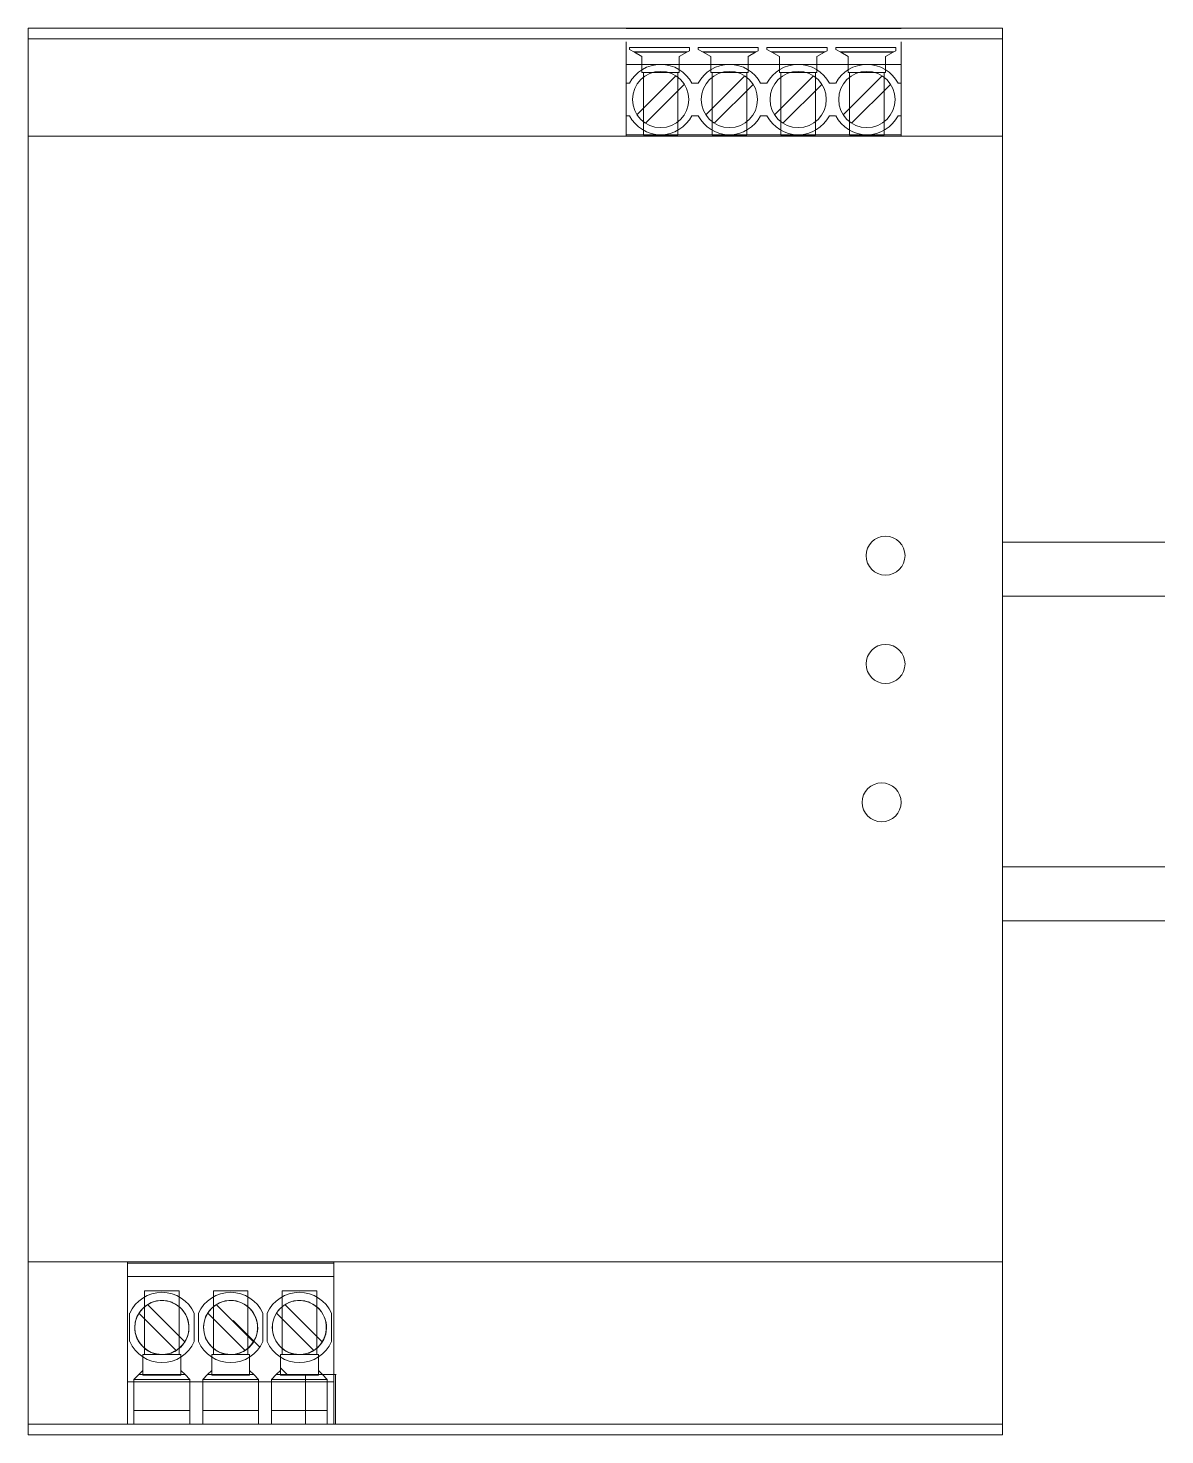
# Model space of a CAD drawing. Header units: millimetres. Extents: x 1359 to 3577, y 1336 to 3557.
# Drawn here: x 1770.2 to 1875.2, y 3146.6 to 3276.6 of the extents above; entities that cross this region are included whole.
import ezdxf

# ---------------------------------------------------------------- set-up
doc = ezdxf.new("R2010")
doc.units = ezdxf.units.MM
doc.layers.add('000-PI-Oprema', color=30, linetype='Continuous', lineweight=5)
doc.layers.add('000-SI-Oprema', color=30, linetype='Continuous', lineweight=0)
doc.layers.add('002-PI-Kabelska kanalica', color=150, linetype='Continuous')

msp = doc.modelspace()

# ---------------------------------------------------------------- linework, layer by layer
at = {"layer": '000-PI-Oprema', "color": 0, "linetype": 'ByBlock', "lineweight": 0}
for p, q in [((1770.19, 3276.56), (1770.19, 3266.56)), ((1770.19, 3276.56), (1770.19, 3276.56)), ((1770.19, 3276.56), (1825.44, 3276.56)), ((1772.69, 3276.56), (1772.69, 3276.56)), ((1772.69, 3276.56), (1772.69, 3276.56)), ((1772.69, 3276.56), (1772.69, 3276.56)), ((1772.69, 3276.56), (1772.69, 3276.56)), ((1772.69, 3276.56), (1772.69, 3276.56)), ((1772.69, 3276.56), (1772.69, 3276.56)), ((1772.69, 3276.56), (1772.69, 3276.56)), ((1772.69, 3276.56), (1772.69, 3276.56)), ((1772.69, 3276.56), (1772.69, 3276.56)), ((1772.69, 3276.56), (1772.69, 3276.56)), ((1772.69, 3276.56), (1772.69, 3276.56)), ((1772.69, 3276.56), (1772.69, 3276.56)), ((1772.69, 3276.56), (1772.69, 3276.56)), ((1772.69, 3276.56), (1772.69, 3276.56)), ((1822.92, 3276.56), (1822.92, 3276.56)), ((1822.92, 3276.56), (1822.92, 3276.56)), ((1825.44, 3276.56), (1825.44, 3276.56)), ((1850.84, 3276.56), (1825.44, 3276.56)), ((1825.44, 3276.53), (1825.44, 3276.53)), ((1825.44, 3276.53), (1850.84, 3276.53)), ((1825.74, 3276.53), (1825.74, 3276.53)), ((1831.29, 3276.53), (1831.29, 3276.53)), ((1832.09, 3276.53), (1832.09, 3276.53)), ((1837.64, 3276.53), (1837.64, 3276.53)), ((1838.44, 3276.53), (1838.44, 3276.53)), ((1843.99, 3276.53), (1843.99, 3276.53)), ((1844.79, 3276.53), (1844.79, 3276.53)), ((1850.34, 3276.53), (1850.34, 3276.53)), ((1850.84, 3276.56), (1860.19, 3276.56)), ((1850.84, 3276.56), (1850.84, 3276.56)), ((1850.84, 3276.53), (1850.84, 3276.53)), ((1857.69, 3276.56), (1857.69, 3276.56)), ((1857.69, 3276.56), (1857.69, 3276.56)), ((1857.69, 3276.56), (1857.69, 3276.56)), ((1857.69, 3276.56), (1857.69, 3276.56)), ((1857.69, 3276.56), (1857.69, 3276.56)), ((1857.69, 3276.56), (1857.69, 3276.56)), ((1857.69, 3276.56), (1857.69, 3276.56)), ((1857.69, 3276.56), (1857.69, 3276.56)), ((1857.69, 3276.56), (1857.69, 3276.56)), ((1857.69, 3276.56), (1857.69, 3276.56)), ((1857.69, 3276.56), (1857.69, 3276.56)), ((1857.69, 3276.56), (1857.69, 3276.56)), ((1860.19, 3276.56), (1860.19, 3276.56)), ((1860.19, 3276.56), (1860.19, 3266.56)), ((1770.19, 3275.56), (1770.19, 3275.56)), ((1860.19, 3275.56), (1770.19, 3275.56)), ((1825.44, 3273.21), (1825.44, 3275.28)), ((1825.74, 3274.59), (1825.74, 3274.77)), ((1831.29, 3274.77), (1825.74, 3274.77)), ((1831.29, 3274.77), (1831.29, 3274.47)), ((1832.09, 3274.59), (1832.09, 3274.77)), ((1837.64, 3274.77), (1832.09, 3274.77)), ((1837.64, 3274.77), (1837.64, 3274.47)), ((1838.44, 3274.59), (1838.44, 3274.77)), ((1843.99, 3274.77), (1838.44, 3274.77)), ((1843.99, 3274.77), (1843.99, 3274.47)), ((1844.79, 3274.59), (1844.79, 3274.77)), ((1850.34, 3274.77), (1844.79, 3274.77)), ((1850.34, 3274.77), (1850.34, 3274.47)), ((1850.84, 3275.28), (1850.84, 3273.21)), ((1860.19, 3275.56), (1860.19, 3275.56)), ((1825.74, 3274.59), (1825.74, 3274.59)), ((1825.74, 3274.59), (1826.2, 3274.33)), ((1831.09, 3274.36), (1826.15, 3274.36)), ((1826.2, 3274.33), (1826.89, 3273.93)), ((1831.04, 3274.33), (1826.2, 3274.33)), ((1826.89, 3273.93), (1826.89, 3273.93)), ((1826.89, 3272.46), (1826.89, 3273.93)), ((1830.34, 3273.93), (1831.04, 3274.33)), ((1830.34, 3273.93), (1830.34, 3272.46)), ((1830.34, 3273.93), (1830.34, 3273.93)), ((1831.04, 3274.33), (1831.29, 3274.47)), ((1831.29, 3274.47), (1831.29, 3274.47)), ((1832.09, 3274.59), (1832.09, 3274.59)), ((1832.09, 3274.59), (1832.55, 3274.33)), ((1837.44, 3274.36), (1832.5, 3274.36)), ((1832.55, 3274.33), (1833.24, 3273.93)), ((1837.39, 3274.33), (1832.55, 3274.33)), ((1833.24, 3272.46), (1833.24, 3273.93)), ((1833.24, 3273.93), (1833.24, 3273.93)), ((1836.69, 3273.93), (1837.39, 3274.33)), ((1836.69, 3273.93), (1836.69, 3273.93)), ((1836.69, 3273.93), (1836.69, 3272.46)), ((1837.39, 3274.33), (1837.64, 3274.47)), ((1837.64, 3274.47), (1837.64, 3274.47)), ((1838.44, 3274.59), (1838.44, 3274.59)), ((1838.44, 3274.59), (1838.9, 3274.33)), ((1843.79, 3274.36), (1838.85, 3274.36)), ((1838.9, 3274.33), (1839.59, 3273.93)), ((1843.74, 3274.33), (1838.9, 3274.33)), ((1839.59, 3272.46), (1839.59, 3273.93)), ((1839.59, 3273.93), (1839.59, 3273.93)), ((1843.04, 3273.93), (1843.74, 3274.33)), ((1843.04, 3273.93), (1843.04, 3273.93)), ((1843.04, 3273.93), (1843.04, 3272.46)), ((1843.74, 3274.33), (1843.99, 3274.47)), ((1843.99, 3274.47), (1843.99, 3274.47)), ((1844.79, 3274.59), (1844.79, 3274.59)), ((1844.79, 3274.59), (1845.25, 3274.33)), ((1850.14, 3274.36), (1845.2, 3274.36)), ((1845.25, 3274.33), (1845.94, 3273.93)), ((1850.09, 3274.33), (1845.25, 3274.33)), ((1845.94, 3272.46), (1845.94, 3273.93)), ((1845.94, 3273.93), (1845.94, 3273.93)), ((1849.39, 3273.93), (1850.09, 3274.33)), ((1849.39, 3273.93), (1849.39, 3273.93)), ((1849.39, 3273.93), (1849.39, 3272.46)), ((1850.09, 3274.33), (1850.34, 3274.47)), ((1850.34, 3274.47), (1850.34, 3274.47)), ((1850.84, 3273.21), (1825.44, 3273.21)), ((1825.44, 3273.21), (1825.44, 3271.46)), ((1826.43, 3268.55), (1830.03, 3272.14)), ((1826.89, 3272.46), (1826.89, 3272.46)), ((1830.34, 3272.46), (1826.89, 3272.46)), ((1827.02, 3272.46), (1827.02, 3266.66)), ((1827.02, 3272.46), (1827.02, 3272.46)), ((1830.03, 3272.14), (1830.03, 3272.14)), ((1830.22, 3266.66), (1830.22, 3272.46)), ((1830.22, 3272.46), (1830.22, 3272.46)), ((1830.34, 3272.46), (1830.34, 3272.46)), ((1832.78, 3268.55), (1836.38, 3272.14)), ((1836.69, 3272.46), (1833.24, 3272.46)), ((1833.24, 3272.46), (1833.24, 3272.46)), ((1833.37, 3272.46), (1833.37, 3272.46)), ((1833.37, 3272.46), (1833.37, 3266.66)), ((1836.38, 3272.14), (1836.38, 3272.14)), ((1836.57, 3272.46), (1836.57, 3272.46)), ((1836.57, 3266.66), (1836.57, 3272.46)), ((1836.69, 3272.46), (1836.69, 3272.46)), ((1839.13, 3268.55), (1842.73, 3272.14)), ((1843.04, 3272.46), (1839.59, 3272.46)), ((1839.59, 3272.46), (1839.59, 3272.46)), ((1839.72, 3272.46), (1839.72, 3272.46)), ((1839.72, 3272.46), (1839.72, 3266.66)), ((1842.73, 3272.14), (1842.73, 3272.14)), ((1842.92, 3272.46), (1842.92, 3272.46)), ((1842.92, 3266.66), (1842.92, 3272.46)), ((1843.04, 3272.46), (1843.04, 3272.46)), ((1845.48, 3268.55), (1849.08, 3272.14)), ((1849.39, 3272.46), (1845.94, 3272.46)), ((1845.94, 3272.46), (1845.94, 3272.46)), ((1846.07, 3272.46), (1846.07, 3272.46)), ((1846.07, 3272.46), (1846.07, 3266.66)), ((1849.08, 3272.14), (1849.08, 3272.14)), ((1849.27, 3272.46), (1849.27, 3272.46)), ((1849.27, 3266.66), (1849.27, 3272.46)), ((1849.39, 3272.46), (1849.39, 3272.46)), ((1850.84, 3271.46), (1850.84, 3273.21)), ((1825.44, 3271.46), (1825.44, 3268.46)), ((1825.44, 3271.46), (1825.44, 3271.46)), ((1825.44, 3271.46), (1825.73, 3271.46)), ((1825.73, 3271.46), (1825.73, 3271.46)), ((1830.8, 3271.36), (1827.21, 3267.77)), ((1830.8, 3271.36), (1830.8, 3271.36)), ((1831.5, 3271.46), (1831.5, 3271.46)), ((1831.5, 3271.46), (1832.08, 3271.46)), ((1832.08, 3271.46), (1832.08, 3271.46)), ((1837.15, 3271.36), (1833.56, 3267.77)), ((1837.15, 3271.36), (1837.15, 3271.36)), ((1837.85, 3271.46), (1837.85, 3271.46)), ((1837.85, 3271.46), (1838.43, 3271.46)), ((1838.43, 3271.46), (1838.43, 3271.46)), ((1843.5, 3271.36), (1839.91, 3267.77)), ((1843.5, 3271.36), (1843.5, 3271.36)), ((1844.2, 3271.46), (1844.78, 3271.46)), ((1844.2, 3271.46), (1844.2, 3271.46)), ((1844.78, 3271.46), (1844.78, 3271.46)), ((1849.85, 3271.36), (1846.26, 3267.77)), ((1849.85, 3271.36), (1849.85, 3271.36)), ((1850.55, 3271.46), (1850.84, 3271.46)), ((1850.55, 3271.46), (1850.55, 3271.46)), ((1850.84, 3271.46), (1850.84, 3268.46)), ((1850.84, 3271.46), (1850.84, 3271.46)), ((1826.02, 3269.96), (1826.02, 3269.96)), ((1831.22, 3269.96), (1831.22, 3269.96)), ((1832.37, 3269.96), (1832.37, 3269.96)), ((1837.57, 3269.96), (1837.57, 3269.96)), ((1838.72, 3269.96), (1838.72, 3269.96)), ((1843.92, 3269.96), (1843.92, 3269.96)), ((1845.07, 3269.96), (1845.07, 3269.96)), ((1850.27, 3269.96), (1850.27, 3269.96)), ((1825.44, 3268.46), (1825.44, 3268.46)), ((1825.44, 3266.71), (1825.44, 3268.46)), ((1825.73, 3268.46), (1825.44, 3268.46)), ((1825.73, 3268.46), (1825.73, 3268.46)), ((1826.43, 3268.55), (1826.43, 3268.55)), ((1831.5, 3268.46), (1831.5, 3268.46)), ((1832.08, 3268.46), (1831.5, 3268.46)), ((1832.08, 3268.46), (1832.08, 3268.46)), ((1832.78, 3268.55), (1832.78, 3268.55)), ((1837.85, 3268.46), (1837.85, 3268.46)), ((1838.43, 3268.46), (1837.85, 3268.46)), ((1838.43, 3268.46), (1838.43, 3268.46)), ((1839.13, 3268.55), (1839.13, 3268.55)), ((1844.2, 3268.46), (1844.2, 3268.46)), ((1844.78, 3268.46), (1844.2, 3268.46)), ((1844.78, 3268.46), (1844.78, 3268.46)), ((1845.48, 3268.55), (1845.48, 3268.55)), ((1850.55, 3268.46), (1850.55, 3268.46)), ((1850.84, 3268.46), (1850.55, 3268.46)), ((1850.84, 3268.46), (1850.84, 3268.46)), ((1850.84, 3268.46), (1850.84, 3266.71)), ((1827.21, 3267.77), (1827.21, 3267.77)), ((1833.56, 3267.77), (1833.56, 3267.77)), ((1839.91, 3267.77), (1839.91, 3267.77)), ((1846.26, 3267.77), (1846.26, 3267.77)), ((1770.19, 3266.56), (1770.19, 3266.56)), ((1770.19, 3266.56), (1860.19, 3266.56)), ((1772.69, 3266.56), (1772.69, 3266.56)), ((1778.69, 3266.56), (1778.69, 3266.56)), ((1779.69, 3266.56), (1779.69, 3266.56)), ((1785.69, 3266.56), (1785.69, 3266.56)), ((1786.69, 3266.56), (1786.69, 3266.56)), ((1792.69, 3266.56), (1792.69, 3266.56)), ((1793.69, 3266.56), (1793.69, 3266.56)), ((1799.69, 3266.56), (1799.69, 3266.56)), ((1800.69, 3266.56), (1800.69, 3266.56)), ((1806.69, 3266.56), (1806.69, 3266.56)), ((1807.69, 3266.56), (1807.69, 3266.56)), ((1813.69, 3266.56), (1813.69, 3266.56)), ((1814.69, 3266.56), (1814.69, 3266.56)), ((1820.69, 3266.56), (1820.69, 3266.56)), ((1825.44, 3266.56), (1825.44, 3266.71)), ((1828.62, 3266.71), (1825.44, 3266.71)), ((1825.44, 3266.56), (1825.44, 3266.56)), ((1827.02, 3266.66), (1827.02, 3266.66)), ((1827.02, 3266.66), (1830.22, 3266.66)), ((1834.97, 3266.71), (1828.62, 3266.71)), ((1830.22, 3266.66), (1830.22, 3266.66)), ((1833.37, 3266.66), (1833.37, 3266.66)), ((1833.37, 3266.66), (1836.57, 3266.66)), ((1841.32, 3266.71), (1834.97, 3266.71)), ((1836.57, 3266.66), (1836.57, 3266.66)), ((1839.72, 3266.66), (1839.72, 3266.66)), ((1839.72, 3266.66), (1842.92, 3266.66)), ((1847.67, 3266.71), (1841.32, 3266.71)), ((1842.92, 3266.66), (1842.92, 3266.66)), ((1846.07, 3266.66), (1846.07, 3266.66)), ((1846.07, 3266.66), (1849.27, 3266.66)), ((1850.84, 3266.71), (1847.67, 3266.71)), ((1849.27, 3266.66), (1849.27, 3266.66)), ((1850.84, 3266.71), (1850.84, 3266.56)), ((1850.84, 3266.56), (1850.84, 3266.56)), ((1860.19, 3266.56), (1860.19, 3266.56)), ((1860.19, 3266.56), (1860.19, 3162.56)), ((1847.59, 3227.81), (1847.59, 3227.81)), ((1851.19, 3227.81), (1851.19, 3227.81)), ((1847.59, 3217.8), (1847.59, 3217.8)), ((1851.19, 3217.8), (1851.19, 3217.8)), ((1847.23, 3205.01), (1847.23, 3205.01)), ((1850.83, 3205.01), (1850.83, 3205.01)), ((1770.19, 3162.56), (1770.19, 3146.56)), ((1770.19, 3162.56), (1770.19, 3162.56)), ((1770.19, 3162.56), (1860.19, 3162.56)), ((1779.37, 3162.56), (1779.37, 3162.56)), ((1779.37, 3162.56), (1779.37, 3162.41)), ((1779.37, 3162.41), (1779.37, 3162.41)), ((1779.37, 3162.41), (1779.37, 3162.41)), ((1779.37, 3161.18), (1779.37, 3162.41)), ((1779.37, 3162.41), (1798.42, 3162.41)), ((1798.42, 3162.56), (1798.42, 3162.56)), ((1798.42, 3162.41), (1798.42, 3162.56)), ((1798.42, 3162.41), (1798.42, 3162.41)), ((1798.42, 3162.41), (1798.42, 3162.41)), ((1798.42, 3162.41), (1798.42, 3161.18)), ((1801.59, 3162.56), (1801.59, 3162.56)), ((1807.59, 3162.56), (1807.59, 3162.56)), ((1810.59, 3162.56), (1810.59, 3162.56)), ((1860.19, 3162.56), (1860.19, 3146.56)), ((1860.19, 3162.56), (1860.19, 3162.56)), ((1779.37, 3151.46), (1779.37, 3161.18)), ((1798.42, 3161.18), (1779.37, 3161.18)), ((1798.42, 3161.18), (1798.42, 3151.46)), ((1780.95, 3159.86), (1780.95, 3159.86)), ((1780.95, 3159.86), (1780.95, 3153.97)), ((1784.15, 3159.86), (1780.95, 3159.86)), ((1784.15, 3159.86), (1784.15, 3159.86)), ((1784.15, 3159.86), (1784.15, 3153.97)), ((1787.3, 3159.86), (1787.3, 3159.86)), ((1790.5, 3159.86), (1787.3, 3159.86)), ((1787.3, 3159.86), (1787.3, 3153.97)), ((1790.5, 3159.86), (1790.5, 3153.97)), ((1790.5, 3159.86), (1790.5, 3159.86)), ((1793.65, 3159.86), (1793.65, 3159.86)), ((1796.85, 3159.86), (1793.65, 3159.86)), ((1793.65, 3159.86), (1793.65, 3153.97)), ((1796.85, 3159.86), (1796.85, 3153.97)), ((1796.85, 3159.86), (1796.85, 3159.86)), ((1779.57, 3157.79), (1779.57, 3155.17)), ((1779.57, 3157.79), (1779.57, 3157.79)), ((1783.88, 3154.36), (1780.43, 3157.81)), ((1780.43, 3157.81), (1780.43, 3157.81)), ((1783.88, 3154.36), (1780.43, 3157.81)), ((1784.66, 3155.14), (1781.21, 3158.59)), ((1781.21, 3158.59), (1784.66, 3155.14)), ((1781.21, 3158.59), (1781.21, 3158.59)), ((1782.54, 3158.98), (1782.55, 3158.97)), ((1783.22, 3158.88), (1783.22, 3158.88)), ((1783.5, 3158.78), (1783.5, 3158.79)), ((1785.52, 3157.79), (1785.52, 3157.79)), ((1785.52, 3155.17), (1785.52, 3157.79)), ((1785.92, 3157.79), (1785.92, 3155.17)), ((1785.92, 3157.79), (1785.92, 3157.79)), ((1786.78, 3157.81), (1786.78, 3157.81)), ((1790.23, 3154.36), (1786.78, 3157.81)), ((1790.23, 3154.36), (1786.78, 3157.81)), ((1787.56, 3158.59), (1787.56, 3158.59)), ((1787.56, 3158.59), (1791.01, 3155.14)), ((1787.56, 3158.59), (1791.01, 3155.14)), ((1788.89, 3158.98), (1788.9, 3158.97)), ((1789.85, 3158.78), (1789.85, 3158.79)), ((1791.87, 3157.79), (1791.87, 3157.79)), ((1791.87, 3155.17), (1791.87, 3157.79)), ((1792.27, 3157.79), (1792.27, 3157.79)), ((1792.27, 3157.79), (1792.27, 3155.17)), ((1793.13, 3157.81), (1793.13, 3157.81)), ((1796.58, 3154.36), (1793.13, 3157.81)), ((1796.58, 3154.36), (1793.13, 3157.81)), ((1793.91, 3158.59), (1793.91, 3158.59)), ((1793.91, 3158.59), (1797.36, 3155.14)), ((1793.91, 3158.59), (1797.36, 3155.14)), ((1795.24, 3158.98), (1795.25, 3158.97)), ((1795.92, 3158.88), (1795.92, 3158.88)), ((1796.2, 3158.78), (1796.2, 3158.79)), ((1798.22, 3157.79), (1798.22, 3157.79)), ((1798.22, 3155.17), (1798.22, 3157.79)), ((1789.13, 3157.12), (1789.13, 3157.12)), ((1789.13, 3157.12), (1791.59, 3154.66)), ((1779.57, 3155.17), (1779.57, 3155.17)), ((1784.66, 3155.14), (1784.66, 3155.14)), ((1784.66, 3155.14), (1784.66, 3155.14)), ((1785.52, 3155.17), (1785.52, 3155.17)), ((1785.92, 3155.17), (1785.92, 3155.17)), ((1791.01, 3155.14), (1791.01, 3155.14)), ((1791.01, 3155.14), (1791.01, 3155.14)), ((1791.87, 3155.17), (1791.87, 3155.17)), ((1792.27, 3155.17), (1792.27, 3155.17)), ((1797.36, 3155.14), (1797.36, 3155.14)), ((1797.36, 3155.14), (1797.36, 3155.14)), ((1798.22, 3155.17), (1798.22, 3155.17)), ((1780.8, 3153.97), (1780.8, 3153.97)), ((1784.3, 3153.97), (1780.8, 3153.97)), ((1780.8, 3152.51), (1780.8, 3153.97)), ((1780.95, 3153.97), (1780.95, 3153.97)), ((1781.55, 3154.18), (1781.55, 3154.18)), ((1781.87, 3154.07), (1781.87, 3154.07)), ((1782.54, 3153.98), (1782.55, 3153.97)), ((1783.88, 3154.36), (1783.88, 3154.36)), ((1783.88, 3154.36), (1783.88, 3154.36)), ((1783.88, 3154.36), (1783.88, 3154.36)), ((1784.15, 3153.97), (1784.15, 3153.97)), ((1784.3, 3153.97), (1784.3, 3153.97)), ((1784.3, 3153.97), (1784.3, 3152.51)), ((1787.15, 3152.51), (1787.15, 3153.97)), ((1787.15, 3153.97), (1790.65, 3153.97)), ((1787.15, 3153.97), (1787.15, 3153.97)), ((1787.3, 3153.97), (1787.3, 3153.97)), ((1787.9, 3154.18), (1787.9, 3154.18)), ((1788.22, 3154.07), (1788.22, 3154.07)), ((1788.89, 3153.98), (1788.9, 3153.97)), ((1790.23, 3154.36), (1790.23, 3154.36)), ((1790.23, 3154.36), (1790.23, 3154.36)), ((1790.23, 3154.36), (1790.23, 3154.36)), ((1790.5, 3153.97), (1790.5, 3153.97)), ((1790.65, 3153.97), (1790.65, 3152.51)), ((1790.65, 3153.97), (1790.65, 3153.97)), ((1793.5, 3152.51), (1793.5, 3153.97)), ((1793.5, 3153.97), (1797, 3153.97)), ((1793.5, 3153.97), (1793.5, 3153.97)), ((1793.65, 3153.97), (1793.65, 3153.97)), ((1794.25, 3154.18), (1794.25, 3154.18)), ((1794.57, 3154.07), (1794.57, 3154.07)), ((1795.24, 3153.98), (1795.25, 3153.97)), ((1796.58, 3154.36), (1796.58, 3154.36)), ((1796.58, 3154.36), (1796.58, 3154.36)), ((1796.58, 3154.36), (1796.58, 3154.36)), ((1796.85, 3153.97), (1796.85, 3153.97)), ((1797, 3153.97), (1797, 3152.51)), ((1797, 3153.97), (1797, 3153.97)), ((1780.8, 3152.51), (1780.41, 3152.12)), ((1780.8, 3152.06), (1780.8, 3152.51)), ((1780.8, 3152.51), (1780.8, 3152.51)), ((1784.3, 3152.51), (1784.69, 3152.12)), ((1784.3, 3152.06), (1784.3, 3152.51)), ((1784.3, 3152.51), (1784.3, 3152.51)), ((1787.15, 3152.51), (1786.76, 3152.12)), ((1787.15, 3152.51), (1787.15, 3152.51)), ((1787.15, 3152.06), (1787.15, 3152.51)), ((1790.65, 3152.51), (1791.04, 3152.12)), ((1790.65, 3152.51), (1790.65, 3152.51)), ((1790.65, 3152.06), (1790.65, 3152.51)), ((1793.5, 3152.51), (1793.11, 3152.12)), ((1793.5, 3152.76), (1794.13, 3152.12)), ((1793.5, 3152.51), (1793.5, 3152.51)), ((1793.5, 3152.06), (1793.5, 3152.51)), ((1797, 3152.51), (1797.39, 3152.12)), ((1797, 3152.51), (1797, 3152.51)), ((1797, 3152.06), (1797, 3152.51)), ((1779.37, 3147.56), (1779.37, 3151.46)), ((1779.37, 3151.46), (1779.37, 3151.46)), ((1779.37, 3151.46), (1798.42, 3151.46)), ((1780.41, 3152.12), (1779.97, 3151.68)), ((1779.97, 3151.68), (1785.12, 3151.68)), ((1779.97, 3151.68), (1779.97, 3151.68)), ((1779.97, 3151.68), (1779.97, 3147.56)), ((1779.97, 3151.68), (1779.97, 3151.68)), ((1780.41, 3152.12), (1784.69, 3152.12)), ((1780.8, 3152.06), (1784.3, 3152.06)), ((1784.69, 3152.12), (1785.12, 3151.68)), ((1785.12, 3151.68), (1785.12, 3151.68)), ((1785.12, 3151.68), (1785.12, 3151.68)), ((1785.12, 3151.68), (1785.12, 3147.56)), ((1786.76, 3152.12), (1786.32, 3151.68)), ((1786.32, 3151.68), (1786.32, 3151.68)), ((1786.32, 3151.68), (1786.32, 3151.68)), ((1786.32, 3151.68), (1786.32, 3147.56)), ((1786.32, 3151.68), (1791.47, 3151.68)), ((1786.76, 3152.12), (1791.04, 3152.12)), ((1787.15, 3152.06), (1790.65, 3152.06)), ((1791.04, 3152.12), (1791.47, 3151.68)), ((1791.47, 3151.68), (1791.47, 3151.68)), ((1791.47, 3151.68), (1791.47, 3147.56)), ((1791.47, 3151.68), (1791.47, 3151.68)), ((1793.11, 3152.12), (1792.67, 3151.68)), ((1792.67, 3151.68), (1792.67, 3151.68)), ((1792.67, 3151.68), (1792.67, 3151.68)), ((1792.67, 3151.68), (1792.67, 3147.56)), ((1792.67, 3151.68), (1797.82, 3151.68)), ((1793.11, 3152.12), (1797.39, 3152.12)), ((1793.5, 3152.06), (1797, 3152.06)), ((1794.13, 3152.12), (1795.81, 3152.12)), ((1794.13, 3152.12), (1794.13, 3152.12)), ((1795.81, 3147.56), (1795.81, 3152.12)), ((1798.57, 3152.12), (1795.81, 3152.12)), ((1797.39, 3152.12), (1797.82, 3151.68)), ((1797.82, 3151.68), (1797.82, 3151.68)), ((1797.82, 3151.68), (1797.82, 3147.56)), ((1797.82, 3151.68), (1797.82, 3151.68)), ((1798.42, 3151.46), (1798.42, 3151.46)), ((1798.42, 3151.46), (1798.42, 3147.56)), ((1798.57, 3152.12), (1798.57, 3147.56)), ((1798.57, 3152.12), (1798.63, 3152.12)), ((1798.63, 3152.12), (1798.63, 3152.12)), ((1785.12, 3148.81), (1779.97, 3148.81)), ((1791.47, 3148.81), (1786.32, 3148.81)), ((1797.82, 3148.81), (1792.67, 3148.81)), ((1770.19, 3147.56), (1770.19, 3147.56)), ((1770.19, 3147.56), (1860.19, 3147.56)), ((1779.37, 3147.56), (1779.37, 3147.56)), ((1798.42, 3147.56), (1779.37, 3147.56)), ((1779.37, 3147.56), (1779.37, 3147.56)), ((1798.42, 3147.56), (1798.42, 3147.56)), ((1798.42, 3147.56), (1798.42, 3147.56)), ((1819.77, 3147.56), (1851.52, 3147.56)), ((1860.19, 3146.56), (1770.19, 3146.56))]:
    msp.add_line(p, q, dxfattribs=at)
for centre, radius, start, end in [((1828.62, 3269.96), 3.25, 90, 152.5136), ((1828.62, 3269.96), 2.6, 0, 180), ((1828.62, 3269.96), 3.25, 27.4864, 90), ((1834.97, 3269.96), 3.25, 90, 152.5136), ((1834.97, 3269.96), 2.6, 0, 180), ((1834.97, 3269.96), 3.25, 27.4864, 90), ((1841.32, 3269.96), 3.25, 90, 152.5136), ((1841.32, 3269.96), 2.6, 0, 180), ((1841.32, 3269.96), 3.25, 27.4864, 90), ((1847.67, 3269.96), 3.25, 90, 152.5136), ((1847.67, 3269.96), 2.6, 0, 180), ((1847.67, 3269.96), 3.25, 27.4864, 90), ((1828.62, 3269.96), 2.6, 180, 0), ((1834.97, 3269.96), 2.6, 180, 0), ((1841.32, 3269.96), 2.6, 180, 0), ((1847.67, 3269.96), 2.6, 180, 0), ((1828.62, 3269.96), 3.25, 207.4864, 270), ((1828.62, 3269.96), 3.25, 270, 332.5136), ((1834.97, 3269.96), 3.25, 207.4864, 270), ((1834.97, 3269.96), 3.25, 270, 332.5136), ((1841.32, 3269.96), 3.25, 207.4864, 270), ((1841.32, 3269.96), 3.25, 270, 332.5136), ((1847.67, 3269.96), 3.25, 207.4864, 270), ((1847.67, 3269.96), 3.25, 270, 332.5136), ((1849.39, 3227.81), 1.8, 0, 180), ((1849.39, 3227.81), 1.8, 180, 0), ((1849.39, 3217.8), 1.8, 0, 180), ((1849.39, 3217.8), 1.8, 180, 0), ((1849.03, 3205.01), 1.8, 0, 180), ((1849.03, 3205.01), 1.8, 180, 0), ((1782.55, 3156.48), 3.25, 90, 156.2604), ((1782.55, 3156.48), 3.25, 23.7396, 90), ((1788.9, 3156.48), 3.25, 90, 156.2604), ((1788.9, 3156.48), 3.25, 23.7396, 90), ((1795.25, 3156.48), 3.25, 90, 156.2604), ((1795.25, 3156.48), 3.25, 23.7396, 90), ((1782.54, 3156.48), 2.5, 90, 270), ((1782.54, 3156.48), 2.5, 74.3479, 90), ((1782.54, 3156.48), 2.5, 66.5218, 74.3479), ((1782.54, 3156.48), 2.5, 302.291, 66.5218), ((1788.89, 3156.48), 2.5, 90, 270), ((1788.89, 3156.48), 2.5, 66.5218, 90), ((1788.89, 3156.48), 2.5, 270, 66.5218), ((1795.24, 3156.48), 2.5, 90, 270), ((1795.24, 3156.48), 2.5, 74.3479, 90), ((1795.24, 3156.48), 2.5, 66.5218, 74.3479), ((1795.24, 3156.48), 2.5, 302.291, 66.5218), ((1782.55, 3156.48), 3.25, 203.7396, 270), ((1782.55, 3156.48), 3.25, 270, 336.2604), ((1788.9, 3156.48), 3.25, 203.7396, 270), ((1788.9, 3156.48), 3.25, 270, 336.2604), ((1795.25, 3156.48), 3.25, 203.7396, 270), ((1795.25, 3156.48), 3.25, 270, 336.2604), ((1782.54, 3156.48), 2.5, 270, 302.291), ((1795.24, 3156.48), 2.5, 270, 302.291)]:
    msp.add_arc(centre, radius, start, end, dxfattribs=at)
for centre, start_param, end_param in [((1782.55, 3156.47), -1.741681, -0.018604), ((1782.55, 3156.47), -2.18531, -1.741681), ((1782.55, 3156.47), -2.748893, -2.18531), ((1782.55, 3156.47), -3.022075, -2.748893), ((1782.55, 3156.47), 3.12605, 3.26111), ((1782.55, 3156.47), 3.124519, 3.12605), ((1782.55, 3156.47), 1.399912, 3.124519), ((1788.9, 3156.47), -1.741681, -0.018604), ((1788.9, 3156.47), -2.18531, -1.741681), ((1788.9, 3156.47), -2.748893, -2.18531), ((1788.9, 3156.47), 3.12605, 3.534292), ((1788.9, 3156.47), 3.124519, 3.12605), ((1788.9, 3156.47), 1.399912, 3.124519), ((1795.25, 3156.47), -1.741681, -0.018604), ((1795.25, 3156.47), -2.18531, -1.741681), ((1795.25, 3156.47), -2.748893, -2.18531), ((1795.25, 3156.47), -3.022075, -2.748893), ((1795.25, 3156.47), 3.12605, 3.26111), ((1795.25, 3156.47), 3.124519, 3.12605), ((1795.25, 3156.47), 1.399912, 3.124519), ((1782.55, 3156.47), 0.956283, 1.399912), ((1788.9, 3156.47), 0.956283, 1.399912), ((1795.25, 3156.47), 0.956283, 1.399912), ((1782.55, 3156.47), -0.017074, 0.392699), ((1782.55, 3156.47), 0.392699, 0.956283), ((1788.9, 3156.47), -0.017074, 0.392699), ((1788.9, 3156.47), 0.392699, 0.956283), ((1795.25, 3156.47), -0.017074, 0.392699), ((1795.25, 3156.47), 0.392699, 0.956283)]:
    msp.add_ellipse(centre, major_axis=(-0.96, -2.31), ratio=1, start_param=start_param, end_param=end_param, dxfattribs=at)
at = {"layer": '000-SI-Oprema', "color": 0, "linetype": 'ByBlock', "lineweight": 0}
for p, q in [((1770.19, 3276.56), (1770.19, 3276.56)), ((1770.19, 3276.56), (1770.19, 3266.56)), ((1770.19, 3276.56), (1770.19, 3276.56)), ((1770.19, 3276.56), (1770.19, 3276.56)), ((1770.19, 3276.56), (1860.19, 3276.56)), ((1770.19, 3276.56), (1770.19, 3276.56)), ((1857.69, 3276.56), (1857.69, 3276.56)), ((1857.69, 3276.56), (1857.69, 3276.56)), ((1857.69, 3276.56), (1857.69, 3276.56)), ((1857.69, 3276.56), (1857.69, 3276.56)), ((1857.69, 3276.56), (1857.69, 3276.56)), ((1857.69, 3276.56), (1857.69, 3276.56)), ((1857.69, 3276.56), (1857.69, 3276.56)), ((1857.69, 3276.56), (1857.69, 3276.56)), ((1857.69, 3276.56), (1857.69, 3276.56)), ((1857.69, 3276.56), (1857.69, 3276.56)), ((1857.69, 3276.56), (1857.69, 3276.56)), ((1857.69, 3276.56), (1857.69, 3276.56)), ((1857.69, 3276.56), (1857.69, 3276.56)), ((1857.69, 3276.56), (1857.69, 3276.56)), ((1857.69, 3276.56), (1857.69, 3276.56)), ((1857.69, 3276.56), (1857.69, 3276.56)), ((1857.69, 3276.56), (1857.69, 3276.56)), ((1857.69, 3276.56), (1857.69, 3276.56)), ((1857.69, 3276.56), (1857.69, 3276.56)), ((1857.69, 3276.56), (1857.69, 3276.56)), ((1857.69, 3276.56), (1857.69, 3276.56)), ((1857.69, 3276.56), (1857.69, 3276.56)), ((1860.19, 3276.56), (1860.19, 3276.56)), ((1860.19, 3276.56), (1860.19, 3266.56)), ((1770.19, 3275.56), (1770.19, 3275.56)), ((1770.19, 3275.56), (1770.19, 3275.56)), ((1860.19, 3275.56), (1770.19, 3275.56)), ((1825.44, 3273.21), (1825.44, 3275.28)), ((1825.74, 3274.59), (1825.74, 3274.77)), ((1831.29, 3274.77), (1825.74, 3274.77)), ((1831.29, 3274.77), (1831.29, 3274.47)), ((1832.09, 3274.59), (1832.09, 3274.77)), ((1837.64, 3274.77), (1832.09, 3274.77)), ((1837.64, 3274.77), (1837.64, 3274.47)), ((1838.44, 3274.59), (1838.44, 3274.77)), ((1843.99, 3274.77), (1838.44, 3274.77)), ((1843.99, 3274.77), (1843.99, 3274.47)), ((1844.79, 3274.59), (1844.79, 3274.77)), ((1850.34, 3274.77), (1844.79, 3274.77)), ((1850.34, 3274.77), (1850.34, 3274.47)), ((1850.84, 3275.28), (1850.84, 3273.21)), ((1860.19, 3275.56), (1860.19, 3275.56)), ((1860.19, 3275.56), (1860.19, 3275.56)), ((1825.74, 3274.59), (1825.74, 3274.59)), ((1825.74, 3274.59), (1826.2, 3274.33)), ((1831.09, 3274.36), (1826.15, 3274.36)), ((1826.2, 3274.33), (1826.89, 3273.93)), ((1831.04, 3274.33), (1826.2, 3274.33)), ((1826.89, 3273.93), (1826.89, 3273.93)), ((1826.89, 3272.46), (1826.89, 3273.93)), ((1830.34, 3273.93), (1831.04, 3274.33)), ((1830.34, 3273.93), (1830.34, 3272.46)), ((1830.34, 3273.93), (1830.34, 3273.93)), ((1831.04, 3274.33), (1831.29, 3274.47)), ((1831.29, 3274.47), (1831.29, 3274.47)), ((1832.09, 3274.59), (1832.09, 3274.59)), ((1832.09, 3274.59), (1832.55, 3274.33)), ((1837.44, 3274.36), (1832.5, 3274.36)), ((1832.55, 3274.33), (1833.24, 3273.93)), ((1837.39, 3274.33), (1832.55, 3274.33)), ((1833.24, 3272.46), (1833.24, 3273.93)), ((1833.24, 3273.93), (1833.24, 3273.93)), ((1836.69, 3273.93), (1837.39, 3274.33)), ((1836.69, 3273.93), (1836.69, 3273.93)), ((1836.69, 3273.93), (1836.69, 3272.46)), ((1837.39, 3274.33), (1837.64, 3274.47)), ((1837.64, 3274.47), (1837.64, 3274.47)), ((1838.44, 3274.59), (1838.44, 3274.59)), ((1838.44, 3274.59), (1838.9, 3274.33)), ((1843.79, 3274.36), (1838.85, 3274.36)), ((1838.9, 3274.33), (1839.59, 3273.93)), ((1843.74, 3274.33), (1838.9, 3274.33)), ((1839.59, 3272.46), (1839.59, 3273.93)), ((1839.59, 3273.93), (1839.59, 3273.93)), ((1843.04, 3273.93), (1843.74, 3274.33)), ((1843.04, 3273.93), (1843.04, 3273.93)), ((1843.04, 3273.93), (1843.04, 3272.46)), ((1843.74, 3274.33), (1843.99, 3274.47)), ((1843.99, 3274.47), (1843.99, 3274.47)), ((1844.79, 3274.59), (1844.79, 3274.59)), ((1844.79, 3274.59), (1845.25, 3274.33)), ((1850.14, 3274.36), (1845.2, 3274.36)), ((1845.25, 3274.33), (1845.94, 3273.93)), ((1850.09, 3274.33), (1845.25, 3274.33)), ((1845.94, 3272.46), (1845.94, 3273.93)), ((1845.94, 3273.93), (1845.94, 3273.93)), ((1849.39, 3273.93), (1850.09, 3274.33)), ((1849.39, 3273.93), (1849.39, 3273.93)), ((1849.39, 3273.93), (1849.39, 3272.46)), ((1850.09, 3274.33), (1850.34, 3274.47)), ((1850.34, 3274.47), (1850.34, 3274.47)), ((1850.84, 3273.21), (1825.44, 3273.21)), ((1825.44, 3273.21), (1825.44, 3271.46)), ((1826.43, 3268.55), (1830.03, 3272.14)), ((1826.89, 3272.46), (1826.89, 3272.46)), ((1830.34, 3272.46), (1826.89, 3272.46)), ((1827.02, 3272.46), (1827.02, 3266.66)), ((1827.02, 3272.46), (1827.02, 3272.46)), ((1830.03, 3272.14), (1830.03, 3272.14)), ((1830.22, 3266.66), (1830.22, 3272.46)), ((1830.22, 3272.46), (1830.22, 3272.46)), ((1830.34, 3272.46), (1830.34, 3272.46)), ((1832.78, 3268.55), (1836.38, 3272.14)), ((1836.69, 3272.46), (1833.24, 3272.46)), ((1833.24, 3272.46), (1833.24, 3272.46)), ((1833.37, 3272.46), (1833.37, 3272.46)), ((1833.37, 3272.46), (1833.37, 3266.66)), ((1836.38, 3272.14), (1836.38, 3272.14)), ((1836.57, 3272.46), (1836.57, 3272.46)), ((1836.57, 3266.66), (1836.57, 3272.46)), ((1836.69, 3272.46), (1836.69, 3272.46)), ((1839.13, 3268.55), (1842.73, 3272.14)), ((1843.04, 3272.46), (1839.59, 3272.46)), ((1839.59, 3272.46), (1839.59, 3272.46)), ((1839.72, 3272.46), (1839.72, 3272.46)), ((1839.72, 3272.46), (1839.72, 3266.66)), ((1842.73, 3272.14), (1842.73, 3272.14)), ((1842.92, 3272.46), (1842.92, 3272.46)), ((1842.92, 3266.66), (1842.92, 3272.46)), ((1843.04, 3272.46), (1843.04, 3272.46)), ((1845.48, 3268.55), (1849.08, 3272.14)), ((1849.39, 3272.46), (1845.94, 3272.46)), ((1845.94, 3272.46), (1845.94, 3272.46)), ((1846.07, 3272.46), (1846.07, 3272.46)), ((1846.07, 3272.46), (1846.07, 3266.66)), ((1849.08, 3272.14), (1849.08, 3272.14)), ((1849.27, 3272.46), (1849.27, 3272.46)), ((1849.27, 3266.66), (1849.27, 3272.46)), ((1849.39, 3272.46), (1849.39, 3272.46)), ((1850.84, 3271.46), (1850.84, 3273.21)), ((1825.44, 3271.46), (1825.44, 3268.46)), ((1825.44, 3271.46), (1825.44, 3271.46)), ((1825.44, 3271.46), (1825.73, 3271.46)), ((1825.73, 3271.46), (1825.73, 3271.46)), ((1830.8, 3271.36), (1827.21, 3267.77)), ((1830.8, 3271.36), (1830.8, 3271.36)), ((1831.5, 3271.46), (1831.5, 3271.46)), ((1831.5, 3271.46), (1832.08, 3271.46)), ((1832.08, 3271.46), (1832.08, 3271.46)), ((1837.15, 3271.36), (1833.56, 3267.77)), ((1837.15, 3271.36), (1837.15, 3271.36)), ((1837.85, 3271.46), (1837.85, 3271.46)), ((1837.85, 3271.46), (1838.43, 3271.46)), ((1838.43, 3271.46), (1838.43, 3271.46)), ((1843.5, 3271.36), (1839.91, 3267.77)), ((1843.5, 3271.36), (1843.5, 3271.36)), ((1844.2, 3271.46), (1844.78, 3271.46)), ((1844.2, 3271.46), (1844.2, 3271.46)), ((1844.78, 3271.46), (1844.78, 3271.46)), ((1849.85, 3271.36), (1846.26, 3267.77)), ((1849.85, 3271.36), (1849.85, 3271.36)), ((1850.55, 3271.46), (1850.84, 3271.46)), ((1850.55, 3271.46), (1850.55, 3271.46)), ((1850.84, 3271.46), (1850.84, 3268.46)), ((1850.84, 3271.46), (1850.84, 3271.46)), ((1826.02, 3269.96), (1826.02, 3269.96)), ((1831.22, 3269.96), (1831.22, 3269.96)), ((1832.37, 3269.96), (1832.37, 3269.96)), ((1837.57, 3269.96), (1837.57, 3269.96)), ((1838.72, 3269.96), (1838.72, 3269.96)), ((1843.92, 3269.96), (1843.92, 3269.96)), ((1845.07, 3269.96), (1845.07, 3269.96)), ((1850.27, 3269.96), (1850.27, 3269.96)), ((1825.44, 3268.46), (1825.44, 3268.46)), ((1825.44, 3266.71), (1825.44, 3268.46)), ((1825.73, 3268.46), (1825.44, 3268.46)), ((1825.73, 3268.46), (1825.73, 3268.46)), ((1826.43, 3268.55), (1826.43, 3268.55)), ((1831.5, 3268.46), (1831.5, 3268.46)), ((1832.08, 3268.46), (1831.5, 3268.46)), ((1832.08, 3268.46), (1832.08, 3268.46)), ((1832.78, 3268.55), (1832.78, 3268.55)), ((1837.85, 3268.46), (1837.85, 3268.46)), ((1838.43, 3268.46), (1837.85, 3268.46)), ((1838.43, 3268.46), (1838.43, 3268.46)), ((1839.13, 3268.55), (1839.13, 3268.55)), ((1844.2, 3268.46), (1844.2, 3268.46)), ((1844.78, 3268.46), (1844.2, 3268.46)), ((1844.78, 3268.46), (1844.78, 3268.46)), ((1845.48, 3268.55), (1845.48, 3268.55)), ((1850.55, 3268.46), (1850.55, 3268.46)), ((1850.84, 3268.46), (1850.55, 3268.46)), ((1850.84, 3268.46), (1850.84, 3268.46)), ((1850.84, 3268.46), (1850.84, 3266.71)), ((1827.21, 3267.77), (1827.21, 3267.77)), ((1833.56, 3267.77), (1833.56, 3267.77)), ((1839.91, 3267.77), (1839.91, 3267.77)), ((1846.26, 3267.77), (1846.26, 3267.77)), ((1770.19, 3266.56), (1770.19, 3266.56)), ((1770.19, 3266.56), (1770.19, 3266.56)), ((1770.19, 3266.56), (1860.19, 3266.56)), ((1770.19, 3266.56), (1770.19, 3162.56)), ((1772.69, 3266.56), (1772.69, 3266.56)), ((1778.69, 3266.56), (1778.69, 3266.56)), ((1779.69, 3266.56), (1779.69, 3266.56)), ((1785.69, 3266.56), (1785.69, 3266.56)), ((1786.69, 3266.56), (1786.69, 3266.56)), ((1792.69, 3266.56), (1792.69, 3266.56)), ((1793.69, 3266.56), (1793.69, 3266.56)), ((1799.69, 3266.56), (1799.69, 3266.56)), ((1800.69, 3266.56), (1800.69, 3266.56)), ((1806.69, 3266.56), (1806.69, 3266.56)), ((1807.69, 3266.56), (1807.69, 3266.56)), ((1813.69, 3266.56), (1813.69, 3266.56)), ((1814.69, 3266.56), (1814.69, 3266.56)), ((1820.69, 3266.56), (1820.69, 3266.56)), ((1825.44, 3266.56), (1825.44, 3266.71)), ((1828.62, 3266.71), (1825.44, 3266.71)), ((1825.44, 3266.56), (1825.44, 3266.56)), ((1827.02, 3266.66), (1827.02, 3266.66)), ((1827.02, 3266.66), (1830.22, 3266.66)), ((1834.97, 3266.71), (1828.62, 3266.71)), ((1830.22, 3266.66), (1830.22, 3266.66)), ((1833.37, 3266.66), (1833.37, 3266.66)), ((1833.37, 3266.66), (1836.57, 3266.66)), ((1841.32, 3266.71), (1834.97, 3266.71)), ((1836.57, 3266.66), (1836.57, 3266.66)), ((1839.72, 3266.66), (1839.72, 3266.66)), ((1839.72, 3266.66), (1842.92, 3266.66)), ((1847.67, 3266.71), (1841.32, 3266.71)), ((1842.92, 3266.66), (1842.92, 3266.66)), ((1846.07, 3266.66), (1846.07, 3266.66)), ((1846.07, 3266.66), (1849.27, 3266.66)), ((1850.84, 3266.71), (1847.67, 3266.71)), ((1849.27, 3266.66), (1849.27, 3266.66)), ((1850.84, 3266.71), (1850.84, 3266.56)), ((1850.84, 3266.56), (1850.84, 3266.56)), ((1860.19, 3266.56), (1860.19, 3266.56)), ((1860.19, 3266.56), (1860.19, 3162.56)), ((1847.59, 3227.81), (1847.59, 3227.81)), ((1851.19, 3227.81), (1851.19, 3227.81)), ((1847.59, 3217.8), (1847.59, 3217.8)), ((1851.19, 3217.8), (1851.19, 3217.8)), ((1847.23, 3205.01), (1847.23, 3205.01)), ((1850.83, 3205.01), (1850.83, 3205.01)), ((1770.19, 3162.56), (1770.19, 3162.56)), ((1770.19, 3162.56), (1770.19, 3146.56)), ((1770.19, 3162.56), (1770.19, 3162.56)), ((1770.19, 3162.56), (1860.19, 3162.56)), ((1779.37, 3162.56), (1779.37, 3162.56)), ((1779.37, 3162.56), (1779.37, 3162.41)), ((1779.37, 3162.41), (1779.37, 3162.41)), ((1779.37, 3162.41), (1779.37, 3162.41)), ((1779.37, 3161.18), (1779.37, 3162.41)), ((1779.37, 3162.41), (1798.42, 3162.41)), ((1798.42, 3162.56), (1798.42, 3162.56)), ((1798.42, 3162.41), (1798.42, 3162.56)), ((1798.42, 3162.41), (1798.42, 3162.41)), ((1798.42, 3162.41), (1798.42, 3162.41)), ((1798.42, 3162.41), (1798.42, 3161.18)), ((1801.59, 3162.56), (1801.59, 3162.56)), ((1807.59, 3162.56), (1807.59, 3162.56)), ((1810.59, 3162.56), (1810.59, 3162.56)), ((1860.19, 3162.56), (1860.19, 3162.56)), ((1860.19, 3162.56), (1860.19, 3146.56)), ((1860.19, 3162.56), (1860.19, 3162.56)), ((1779.37, 3151.46), (1779.37, 3161.18)), ((1798.42, 3161.18), (1779.37, 3161.18)), ((1798.42, 3161.18), (1798.42, 3151.46)), ((1780.95, 3159.86), (1780.95, 3159.86)), ((1780.95, 3159.86), (1780.95, 3153.97)), ((1784.15, 3159.86), (1780.95, 3159.86)), ((1784.15, 3159.86), (1784.15, 3159.86)), ((1784.15, 3159.86), (1784.15, 3153.97)), ((1787.3, 3159.86), (1787.3, 3159.86)), ((1790.5, 3159.86), (1787.3, 3159.86)), ((1787.3, 3159.86), (1787.3, 3153.97)), ((1790.5, 3159.86), (1790.5, 3153.97)), ((1790.5, 3159.86), (1790.5, 3159.86)), ((1793.65, 3159.86), (1793.65, 3159.86)), ((1796.85, 3159.86), (1793.65, 3159.86)), ((1793.65, 3159.86), (1793.65, 3153.97)), ((1796.85, 3159.86), (1796.85, 3153.97)), ((1796.85, 3159.86), (1796.85, 3159.86)), ((1779.57, 3157.79), (1779.57, 3155.17)), ((1779.57, 3157.79), (1779.57, 3157.79)), ((1783.88, 3154.36), (1780.43, 3157.81)), ((1780.43, 3157.81), (1780.43, 3157.81)), ((1783.88, 3154.36), (1780.43, 3157.81)), ((1784.66, 3155.14), (1781.21, 3158.59)), ((1781.21, 3158.59), (1784.66, 3155.14)), ((1781.21, 3158.59), (1781.21, 3158.59)), ((1782.54, 3158.98), (1782.55, 3158.97)), ((1783.22, 3158.88), (1783.22, 3158.88)), ((1783.5, 3158.78), (1783.5, 3158.79)), ((1785.52, 3157.79), (1785.52, 3157.79)), ((1785.52, 3155.17), (1785.52, 3157.79)), ((1785.92, 3157.79), (1785.92, 3155.17)), ((1785.92, 3157.79), (1785.92, 3157.79)), ((1786.78, 3157.81), (1786.78, 3157.81)), ((1790.23, 3154.36), (1786.78, 3157.81)), ((1790.23, 3154.36), (1786.78, 3157.81)), ((1787.56, 3158.59), (1787.56, 3158.59)), ((1787.56, 3158.59), (1791.01, 3155.14)), ((1787.56, 3158.59), (1791.01, 3155.14)), ((1788.89, 3158.98), (1788.9, 3158.97)), ((1789.85, 3158.78), (1789.85, 3158.79)), ((1791.87, 3157.79), (1791.87, 3157.79)), ((1791.87, 3155.17), (1791.87, 3157.79)), ((1792.27, 3157.79), (1792.27, 3157.79)), ((1792.27, 3157.79), (1792.27, 3155.17)), ((1793.13, 3157.81), (1793.13, 3157.81)), ((1796.58, 3154.36), (1793.13, 3157.81)), ((1796.58, 3154.36), (1793.13, 3157.81)), ((1793.91, 3158.59), (1793.91, 3158.59)), ((1793.91, 3158.59), (1797.36, 3155.14)), ((1793.91, 3158.59), (1797.36, 3155.14)), ((1795.24, 3158.98), (1795.25, 3158.97)), ((1795.92, 3158.88), (1795.92, 3158.88)), ((1796.2, 3158.78), (1796.2, 3158.79)), ((1798.22, 3157.79), (1798.22, 3157.79)), ((1798.22, 3155.17), (1798.22, 3157.79)), ((1789.13, 3157.12), (1789.13, 3157.12)), ((1789.13, 3157.12), (1791.59, 3154.66)), ((1779.57, 3155.17), (1779.57, 3155.17)), ((1784.66, 3155.14), (1784.66, 3155.14)), ((1784.66, 3155.14), (1784.66, 3155.14)), ((1785.52, 3155.17), (1785.52, 3155.17)), ((1785.92, 3155.17), (1785.92, 3155.17)), ((1791.01, 3155.14), (1791.01, 3155.14)), ((1791.01, 3155.14), (1791.01, 3155.14)), ((1791.87, 3155.17), (1791.87, 3155.17)), ((1792.27, 3155.17), (1792.27, 3155.17)), ((1797.36, 3155.14), (1797.36, 3155.14)), ((1797.36, 3155.14), (1797.36, 3155.14)), ((1798.22, 3155.17), (1798.22, 3155.17)), ((1780.8, 3153.97), (1780.8, 3153.97)), ((1784.3, 3153.97), (1780.8, 3153.97)), ((1780.8, 3152.51), (1780.8, 3153.97)), ((1780.95, 3153.97), (1780.95, 3153.97)), ((1781.55, 3154.18), (1781.55, 3154.18)), ((1781.87, 3154.07), (1781.87, 3154.07)), ((1782.54, 3153.98), (1782.55, 3153.97)), ((1783.88, 3154.36), (1783.88, 3154.36)), ((1783.88, 3154.36), (1783.88, 3154.36)), ((1783.88, 3154.36), (1783.88, 3154.36)), ((1784.15, 3153.97), (1784.15, 3153.97)), ((1784.3, 3153.97), (1784.3, 3153.97)), ((1784.3, 3153.97), (1784.3, 3152.51)), ((1787.15, 3152.51), (1787.15, 3153.97)), ((1787.15, 3153.97), (1790.65, 3153.97)), ((1787.15, 3153.97), (1787.15, 3153.97)), ((1787.3, 3153.97), (1787.3, 3153.97)), ((1787.9, 3154.18), (1787.9, 3154.18)), ((1788.22, 3154.07), (1788.22, 3154.07)), ((1788.89, 3153.98), (1788.9, 3153.97)), ((1790.23, 3154.36), (1790.23, 3154.36)), ((1790.23, 3154.36), (1790.23, 3154.36)), ((1790.23, 3154.36), (1790.23, 3154.36)), ((1790.5, 3153.97), (1790.5, 3153.97)), ((1790.65, 3153.97), (1790.65, 3152.51)), ((1790.65, 3153.97), (1790.65, 3153.97)), ((1793.5, 3152.51), (1793.5, 3153.97)), ((1793.5, 3153.97), (1797, 3153.97)), ((1793.5, 3153.97), (1793.5, 3153.97)), ((1793.65, 3153.97), (1793.65, 3153.97)), ((1794.25, 3154.18), (1794.25, 3154.18)), ((1794.57, 3154.07), (1794.57, 3154.07)), ((1795.24, 3153.98), (1795.25, 3153.97)), ((1796.58, 3154.36), (1796.58, 3154.36)), ((1796.58, 3154.36), (1796.58, 3154.36)), ((1796.58, 3154.36), (1796.58, 3154.36)), ((1796.85, 3153.97), (1796.85, 3153.97)), ((1797, 3153.97), (1797, 3152.51)), ((1797, 3153.97), (1797, 3153.97)), ((1780.8, 3152.51), (1780.41, 3152.12)), ((1780.8, 3152.06), (1780.8, 3152.51)), ((1780.8, 3152.51), (1780.8, 3152.51)), ((1784.3, 3152.51), (1784.69, 3152.12)), ((1784.3, 3152.06), (1784.3, 3152.51)), ((1784.3, 3152.51), (1784.3, 3152.51)), ((1787.15, 3152.51), (1786.76, 3152.12)), ((1787.15, 3152.51), (1787.15, 3152.51)), ((1787.15, 3152.06), (1787.15, 3152.51)), ((1790.65, 3152.51), (1791.04, 3152.12)), ((1790.65, 3152.51), (1790.65, 3152.51)), ((1790.65, 3152.06), (1790.65, 3152.51)), ((1793.5, 3152.51), (1793.11, 3152.12)), ((1793.5, 3152.76), (1794.13, 3152.12)), ((1793.5, 3152.51), (1793.5, 3152.51)), ((1793.5, 3152.06), (1793.5, 3152.51)), ((1797, 3152.51), (1797.39, 3152.12)), ((1797, 3152.51), (1797, 3152.51)), ((1797, 3152.06), (1797, 3152.51)), ((1779.37, 3147.56), (1779.37, 3151.46)), ((1779.37, 3151.46), (1779.37, 3151.46)), ((1779.37, 3151.46), (1798.42, 3151.46)), ((1780.41, 3152.12), (1779.97, 3151.68)), ((1779.97, 3151.68), (1785.12, 3151.68)), ((1779.97, 3151.68), (1779.97, 3151.68)), ((1779.97, 3151.68), (1779.97, 3147.56)), ((1779.97, 3151.68), (1779.97, 3151.68)), ((1780.41, 3152.12), (1784.69, 3152.12)), ((1780.8, 3152.06), (1784.3, 3152.06)), ((1784.69, 3152.12), (1785.12, 3151.68)), ((1785.12, 3151.68), (1785.12, 3151.68)), ((1785.12, 3151.68), (1785.12, 3151.68)), ((1785.12, 3151.68), (1785.12, 3147.56)), ((1786.76, 3152.12), (1786.32, 3151.68)), ((1786.32, 3151.68), (1786.32, 3151.68)), ((1786.32, 3151.68), (1786.32, 3151.68)), ((1786.32, 3151.68), (1786.32, 3147.56)), ((1786.32, 3151.68), (1791.47, 3151.68)), ((1786.76, 3152.12), (1791.04, 3152.12)), ((1787.15, 3152.06), (1790.65, 3152.06)), ((1791.04, 3152.12), (1791.47, 3151.68)), ((1791.47, 3151.68), (1791.47, 3151.68)), ((1791.47, 3151.68), (1791.47, 3147.56)), ((1791.47, 3151.68), (1791.47, 3151.68)), ((1793.11, 3152.12), (1792.67, 3151.68)), ((1792.67, 3151.68), (1792.67, 3151.68)), ((1792.67, 3151.68), (1792.67, 3151.68)), ((1792.67, 3151.68), (1792.67, 3147.56)), ((1792.67, 3151.68), (1797.82, 3151.68)), ((1793.11, 3152.12), (1797.39, 3152.12)), ((1793.5, 3152.06), (1797, 3152.06)), ((1794.13, 3152.12), (1795.81, 3152.12)), ((1794.13, 3152.12), (1794.13, 3152.12)), ((1795.81, 3147.56), (1795.81, 3152.12)), ((1798.57, 3152.12), (1795.81, 3152.12)), ((1797.39, 3152.12), (1797.82, 3151.68)), ((1797.82, 3151.68), (1797.82, 3151.68)), ((1797.82, 3151.68), (1797.82, 3147.56)), ((1797.82, 3151.68), (1797.82, 3151.68)), ((1798.42, 3151.46), (1798.42, 3151.46)), ((1798.42, 3151.46), (1798.42, 3147.56)), ((1798.57, 3152.12), (1798.57, 3147.56)), ((1798.57, 3152.12), (1798.63, 3152.12)), ((1798.63, 3152.12), (1798.63, 3152.12)), ((1785.12, 3148.81), (1779.97, 3148.81)), ((1791.47, 3148.81), (1786.32, 3148.81)), ((1797.82, 3148.81), (1792.67, 3148.81)), ((1770.19, 3147.56), (1770.19, 3147.56)), ((1770.19, 3147.56), (1770.19, 3147.56)), ((1770.19, 3147.56), (1860.19, 3147.56)), ((1779.37, 3147.56), (1779.37, 3147.56)), ((1798.42, 3147.56), (1779.37, 3147.56)), ((1779.37, 3147.56), (1779.37, 3147.56)), ((1798.42, 3147.56), (1798.42, 3147.56)), ((1798.42, 3147.56), (1798.42, 3147.56)), ((1819.77, 3147.56), (1851.52, 3147.56)), ((1860.19, 3146.56), (1770.19, 3146.56))]:
    msp.add_line(p, q, dxfattribs=at)
for points in [[(1770.19, 3276.56), (1770.19, 3276.56)], [(1857.69, 3276.56), (1857.69, 3276.56)]]:
    msp.add_lwpolyline(points, close=True, dxfattribs=at)
for centre, radius, start, end in [((1828.62, 3269.96), 3.25, 90, 152.5136), ((1828.62, 3269.96), 2.6, 0, 180), ((1828.62, 3269.96), 3.25, 27.4864, 90), ((1834.97, 3269.96), 3.25, 90, 152.5136), ((1834.97, 3269.96), 2.6, 0, 180), ((1834.97, 3269.96), 3.25, 27.4864, 90), ((1841.32, 3269.96), 3.25, 90, 152.5136), ((1841.32, 3269.96), 2.6, 0, 180), ((1841.32, 3269.96), 3.25, 27.4864, 90), ((1847.67, 3269.96), 3.25, 90, 152.5136), ((1847.67, 3269.96), 2.6, 0, 180), ((1847.67, 3269.96), 3.25, 27.4864, 90), ((1828.62, 3269.96), 2.6, 180, 0), ((1834.97, 3269.96), 2.6, 180, 0), ((1841.32, 3269.96), 2.6, 180, 0), ((1847.67, 3269.96), 2.6, 180, 0), ((1828.62, 3269.96), 3.25, 207.4864, 270), ((1828.62, 3269.96), 3.25, 270, 332.5136), ((1834.97, 3269.96), 3.25, 207.4864, 270), ((1834.97, 3269.96), 3.25, 270, 332.5136), ((1841.32, 3269.96), 3.25, 207.4864, 270), ((1841.32, 3269.96), 3.25, 270, 332.5136), ((1847.67, 3269.96), 3.25, 207.4864, 270), ((1847.67, 3269.96), 3.25, 270, 332.5136), ((1849.39, 3227.81), 1.8, 0, 180), ((1849.39, 3227.81), 1.8, 180, 0), ((1849.39, 3217.8), 1.8, 0, 180), ((1849.39, 3217.8), 1.8, 180, 0), ((1849.03, 3205.01), 1.8, 0, 180), ((1849.03, 3205.01), 1.8, 180, 0), ((1782.55, 3156.48), 3.25, 90, 156.2604), ((1782.55, 3156.48), 3.25, 23.7396, 90), ((1788.9, 3156.48), 3.25, 90, 156.2604), ((1788.9, 3156.48), 3.25, 23.7396, 90), ((1795.25, 3156.48), 3.25, 90, 156.2604), ((1795.25, 3156.48), 3.25, 23.7396, 90), ((1782.54, 3156.48), 2.5, 90, 270), ((1782.54, 3156.48), 2.5, 74.3479, 90), ((1782.54, 3156.48), 2.5, 66.5218, 74.3479), ((1782.54, 3156.48), 2.5, 302.291, 66.5218), ((1788.89, 3156.48), 2.5, 90, 270), ((1788.89, 3156.48), 2.5, 66.5218, 90), ((1788.89, 3156.48), 2.5, 270, 66.5218), ((1795.24, 3156.48), 2.5, 90, 270), ((1795.24, 3156.48), 2.5, 74.3479, 90), ((1795.24, 3156.48), 2.5, 66.5218, 74.3479), ((1795.24, 3156.48), 2.5, 302.291, 66.5218), ((1782.55, 3156.48), 3.25, 203.7396, 270), ((1782.55, 3156.48), 3.25, 270, 336.2604), ((1788.9, 3156.48), 3.25, 203.7396, 270), ((1788.9, 3156.48), 3.25, 270, 336.2604), ((1795.25, 3156.48), 3.25, 203.7396, 270), ((1795.25, 3156.48), 3.25, 270, 336.2604), ((1782.54, 3156.48), 2.5, 270, 302.291), ((1795.24, 3156.48), 2.5, 270, 302.291)]:
    msp.add_arc(centre, radius, start, end, dxfattribs=at)
for centre, start_param, end_param in [((1782.55, 3156.47), -1.741681, -0.018604), ((1782.55, 3156.47), -2.18531, -1.741681), ((1782.55, 3156.47), -2.748893, -2.18531), ((1782.55, 3156.47), -3.022075, -2.748893), ((1782.55, 3156.47), 3.12605, 3.26111), ((1782.55, 3156.47), 3.124519, 3.12605), ((1782.55, 3156.47), 1.399912, 3.124519), ((1788.9, 3156.47), -1.741681, -0.018604), ((1788.9, 3156.47), -2.18531, -1.741681), ((1788.9, 3156.47), -2.748893, -2.18531), ((1788.9, 3156.47), 3.12605, 3.534292), ((1788.9, 3156.47), 3.124519, 3.12605), ((1788.9, 3156.47), 1.399912, 3.124519), ((1795.25, 3156.47), -1.741681, -0.018604), ((1795.25, 3156.47), -2.18531, -1.741681), ((1795.25, 3156.47), -2.748893, -2.18531), ((1795.25, 3156.47), -3.022075, -2.748893), ((1795.25, 3156.47), 3.12605, 3.26111), ((1795.25, 3156.47), 3.124519, 3.12605), ((1795.25, 3156.47), 1.399912, 3.124519), ((1782.55, 3156.47), 0.956283, 1.399912), ((1788.9, 3156.47), 0.956283, 1.399912), ((1795.25, 3156.47), 0.956283, 1.399912), ((1782.55, 3156.47), -0.017074, 0.392699), ((1782.55, 3156.47), 0.392699, 0.956283), ((1788.9, 3156.47), -0.017074, 0.392699), ((1788.9, 3156.47), 0.392699, 0.956283), ((1795.25, 3156.47), -0.017074, 0.392699), ((1795.25, 3156.47), 0.392699, 0.956283)]:
    msp.add_ellipse(centre, major_axis=(-0.96, -2.31), ratio=1, start_param=start_param, end_param=end_param, dxfattribs=at)
at = {"layer": '002-PI-Kabelska kanalica', "color": 0, "linetype": 'ByBlock', "lineweight": 0, "ltscale": 0.25}
for p, q in [((1860.19, 3229.06), (1875.19, 3229.06)), ((1860.19, 3224.06), (1875.19, 3224.06)), ((1860.19, 3199.06), (1875.19, 3199.06)), ((1860.19, 3194.06), (1875.19, 3194.06))]:
    msp.add_line(p, q, dxfattribs=at)

doc.saveas('drawing.dxf')
